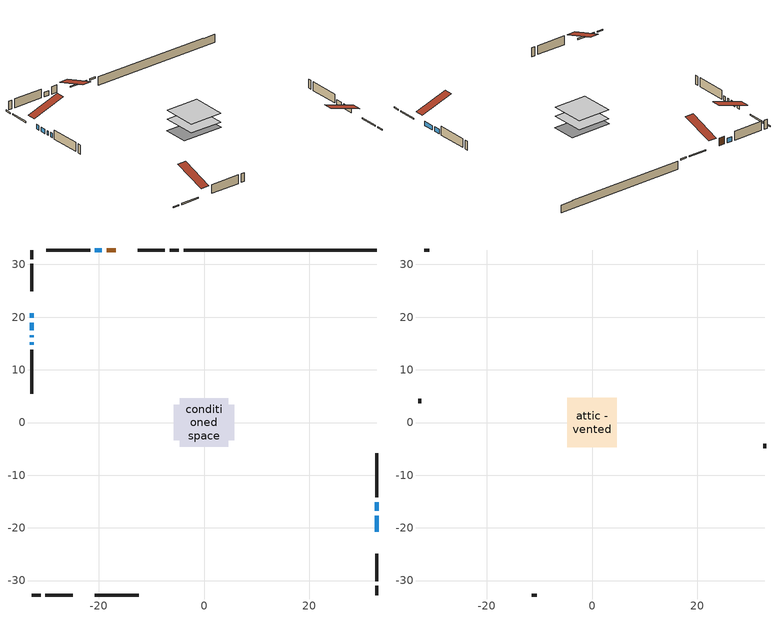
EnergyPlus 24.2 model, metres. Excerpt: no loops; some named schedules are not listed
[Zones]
conditioned space
 floor outside (Floor1 construction): -0.94,-0.94 -0.94,0.94 0.94,0.94 0.94,-0.94 z0.51
 floor adiabatic (AdiabaticFloorConstruction): -4.63,-4.63 -4.63,4.63 4.63,4.63 4.63,-4.63 z0.51
 floor foundation (Slab1 construction): -5.79,-3.35 -5.79,3.35 5.79,3.35 5.79,-3.35 z-1.8
 wall outside (RimJoist1 construction): -4.76,32.75 -6.48,32.75 / -32.75,-32.75 -31.03,-32.75 / -32.75,32.75 -32.75,31.03 / 32.75,-32.75 32.75,-31.03 z0.51:0.81
 wall outside (RimJoist2 construction): -7.4,32.75 -12.55,32.75 / -30.1,-32.75 -24.96,-32.75 / -32.75,30.1 -32.75,24.96 / 32.75,-30.1 32.75,-24.96 z0.51:0.81
 wall outside (AdiabaticWallConstruction 1): -16.8,32.75 -18.46,32.75 z0.51:2.54
 wall outside (AdiabaticWallConstruction): -32.75,20.71 -32.75,19.87 / -32.75,18.94 -32.75,17.49 / -32.75,16.56 -32.75,16.2 / 32.75,-20.71 32.75,-17.72 / 32.75,-16.79 32.75,-15.1 / -19.38,32.75 -20.71,32.75 / -32.75,15.28 -32.75,14.73 z0.51:1.73
 wall outside (Wall1 construction): -21.64,32.75 -29.98,32.75 / -20.71,-32.75 -12.37,-32.75 / -32.75,13.81 -32.75,5.47 / 32.75,-14.17 32.75,-5.83 z0.51:2.95
 wall foundation (FoundationWall1 construction): -3.83,32.75,-1.8 -3.83,32.75,0.51 29.09,32.75,0.51 29.09,32.75,0.33 32.75,32.75,0.33 32.75,32.75,-1.8
 window (WindowConstruction): -32.75,20.71 -32.75,19.87 z0.51:1.73
 window (WindowConstruction 1): -32.75,18.94 -32.75,17.49 z0.51:1.73
 window (WindowConstruction 2): -32.75,16.56 -32.75,16.21 z0.51:1.73
 window (WindowConstruction 3): 32.75,-20.71 32.75,-17.72 z0.51:1.73
 window (WindowConstruction 4): 32.75,-16.79 32.75,-15.1 z0.51:1.73
 window (WindowConstruction 5): -19.38,32.75 -20.71,32.75 z0.51:1.73
 window (WindowConstruction 6): -32.75,15.28 -32.75,14.74 z0.51:1.73
 door (Door): -16.8,32.75 -18.46,32.75 z0.51:2.54
 ceiling adiabatic (AdiabaticFloorConstruction): 4.63,-4.63 4.63,4.63 -4.63,4.63 -4.63,-4.63 z0.51
attic - vented
 floor to conditioned space (Floor2 construction Reversed): -4.66,-4.66 -4.66,4.66 4.66,4.66 4.66,-4.66 z2.95
 wall outside (Wall2 construction): -30.91,32.75 -31.82,32.75 / -11.44,-32.75 -10.53,-32.75 / -32.75,4.54 -32.75,3.63 / 32.75,-4.9 32.75,-3.99 z0.51:2.95
 roof outside (Roof1 construction): -15.87,32.75,2.95 -15.87,23.67,5.97 -13.48,23.67,5.97 -13.48,32.75,2.95; -21.64,-32.75,2.95 -21.64,-23.67,5.97 -24.03,-23.67,5.97 -24.03,-32.75,2.95; -32.75,21.64,2.95 -23.67,21.64,5.97 -23.67,24.03,5.97 -32.75,24.03,2.95; 32.75,-21.64,2.95 23.67,-21.64,5.97 23.67,-24.03,5.97 32.75,-24.03,2.95
[Building]
Building 1: Terrain=Suburbs
[Site:Location]
Saskatoon Intl AP_SK: Latitude {deg}=52.17; Longitude {deg}=-106.7; Time Zone {hr}=-6; Elevation {m}=504; Keep Site Location Information=Yes
[Site:GroundTemperature:Shallow]
-3.29371, -5.9198, -6.13011, -4.88389, 0.118965, 5.09852, 9.41553, 12.1502, 12.3826, 10.1583, 5.95142, 1.12462
[Site:WaterMainsTemperature]
Calculation Method=Schedule; Temperature Schedule=mains temperature schedule
[Material] Roughness=Rough; Thermal Absorptance=0.9
Name | Thickness {m} | Conductivity {W/m-K} | Density {kg/m3} | Specific Heat {J/kg-K} | Solar Absorptance | Visible Absorptance
asphalt or fiberglass shingles | 0.00635 | 0.162714 | 1121.4 | 1465.45 | 0.84 | 0.84
ceiling loosefill ins | 0.169333 | 0.0480833 | 16.02 | 1046.75 | 0.7 | 0.7
ceiling stud and cavity | 0.1397 | 0.113016 | 65.682 | 1177.47 | 0.7 | 0.7
concrete 4.0 in. | 0.1016 | 1.803125 | 2242.8 | 837.4 | 0.7 | 0.7
concrete 8.0 in. | 0.2032 | 1.803125 | 2242.8 | 837.4 | 0.7 | 0.7
door material | 0.04445 | 0.0451087 | 512.64 | 1214.23 | 0.7 | 0.7
exterior vertical ins | 0.00969625 | 0.029427 | 32.04 | 1214.23 | 0.7 | 0.7
floor covering | 0.0127 | 0.0433444 | 54.468 | 1339.84 | 0.6 | 0.6
floor rigid ins | 0.051816 | 0.029427 | 32.04 | 1214.23 | 0.7 | 0.7
floor rigid ins 1; wall rigid ins | 0.512978 | 0.029427 | 32.04 | 1214.23 | 0.7 | 0.7
floor stud and cavity | 0.1397 | 0.103547 | 92.3553 | 1139.71 | 0.7 | 0.7
floor stud and cavity 1 | 0.1397 | 1.75129 | 37.0049 | 1207.88 | 0.7 | 0.7
furniture material conditioned space 1 | 0.1524 | 0.115458 | 640.8 | 1214.23 | 0.6 | 0.6
gypsum board | 0.0127 | 0.160291 | 801 | 837.4 | 0.6 | 0.6
gypsum board 1 | 0.0127 | 0.160291 | 801 | 837.4 | 0.7 | 0.7
osb sheathing 0.5 in. | 0.0127 | 0.115458 | 512.64 | 1214.23 | 0.7 | 0.7
osb sheathing 0.75 in. | 0.01905 | 0.115458 | 512.64 | 1214.23 | 0.7 | 0.7
osb sheathing 2.0 in. | 0.0508 | 0.115458 | 512.64 | 1214.23 | 0.7 | 0.7
rim joist stud and cavity | 0.0508 | 0.271007 | 50.32683 | 1063.81 | 0.6 | 0.6
rim joist stud and cavity 1 | 0.0508 | 0.0310022 | 125.044 | 1163.47 | 0.6 | 0.6
wall stud and cavity | 0.1397 | 0.092577 | 139.0536 | 1170.24 | 0.7 | 0.7
wall stud and cavity 1 | 0.0889 | 6.1454 | 50.32683 | 1063.81 | 0.6 | 0.6
wall stud and cavity 2 | 0.0889 | 0.380278 | 52.3479 | 1209.89 | 0.7 | 0.7
wall stud and cavity 3 | 0.0889 | 0.391764 | 83.0341 | 1211.67 | 0.7 | 0.7
wood siding | 0.0254 | 0.102417 | 544.68 | 1172.36 | 0 | 0
wood siding 1 | 0.00254 | 0.102417 | 544.68 | 1172.36 | 0 | 0
wood siding 2; wood siding 3; wood siding 4 | 0.0254 | 0.102417 | 544.68 | 1172.36 | 0.7 | 0.7
[WindowMaterial:SimpleGlazingSystem]
Name | U-Factor {W/m2-K} | Solar Heat Gain Coefficient
WindowMaterial | 4.828 | 0.61
WindowMaterial 1 | 4.36695 | 0.64
WindowMaterial 2 | 5.73705 | 0.53
WindowMaterial 3 | 2.89067 | 0.69
WindowMaterial 4 | 2.91622 | 0.67
WindowMaterial 5 | 3.02467 | 0.56
[Construction]
AdiabaticFloorConstruction: floor stud and cavity 1, floor rigid ins 1, osb sheathing 0.75 in., floor covering
AdiabaticWallConstruction: wood siding 3, wall rigid ins, wall stud and cavity 2, gypsum board
AdiabaticWallConstruction 1: wood siding 4, wall rigid ins, wall stud and cavity 2, gypsum board
Door: door material
Floor1 construction: floor stud and cavity, floor rigid ins, osb sheathing 0.75 in., floor covering
Floor2 construction Reversed: gypsum board, ceiling stud and cavity, ceiling loosefill ins
FoundationWall1 construction: concrete 8.0 in., gypsum board 1
furniture construction conditioned space 1: furniture material conditioned space 1
PartitionWallConstruction: gypsum board, wall stud and cavity 3, gypsum board
RimJoist1 construction: wood siding 2, rim joist stud and cavity
RimJoist2 construction: wood siding 2, osb sheathing 2.0 in., rim joist stud and cavity 1
Roof1 construction: asphalt or fiberglass shingles
Slab1 construction: concrete 4.0 in.
Wall1 construction: wood siding, osb sheathing 0.5 in., wall stud and cavity, gypsum board
Wall2 construction: wood siding 1, wall stud and cavity 1
WindowConstruction; WindowConstruction 4: WindowMaterial
WindowConstruction 1: WindowMaterial 1
WindowConstruction 2: WindowMaterial 2
WindowConstruction 3: WindowMaterial 3
WindowConstruction 5: WindowMaterial 4
WindowConstruction 6: WindowMaterial 5
[Zone] Multiplier=1; Part of Total Floor Area=Yes
Name | Volume {m3}
attic - vented | 42.6657
conditioned space | 409
[Space]
Name | Zone | Volume {m3}
attic - vented 1 | attic - vented | 42.6657
conditioned space 1 | conditioned space | 409
[ZoneInfiltration:EffectiveLeakageArea]
infil attic - vented 1: Zone or Space=attic - vented 1; Schedule=Always On Discrete; Effective Air Leakage Area {cm2}=2978.06; Stack Coefficient=0.000379975; Wind Coefficient=1.31704e-05
[ZoneMixing]
whole house fan mix: Zone or Space=attic - vented; Schedule=Always On Continuous; Design Flow Rate Calculation Method=Flow/Zone; Design Flow Rate {m3/s}=0; Source Zone or Space=conditioned space
[SurfaceProperty:ExposedFoundationPerimeter]
Slab1: Exposed Perimeter Calculation Method=TotalExposedPerimeter; Total Exposed Perimeter {m}=36.58
[InternalMass] Zone or ZoneList=conditioned space; Space or SpaceList=conditioned space 1
Name | Construction | Surface Area {m2}
furniture mass conditioned space 1 | furniture construction conditioned space 1 | 66.8528
partition wall mass | PartitionWallConstruction | 167.132
[Lights]
interior lighting: Zone or ZoneList or Space or SpaceList=conditioned space 1; Schedule=interior lighting schedule; Design Level Calculation Method=LightingLevel; Lighting Level {W}=343.2; Return Air Fraction=0; Fraction Radiant=0.6; Fraction Visible=0.2; Fraction Replaceable=1
[People]
occupants: Zone or ZoneList or Space or SpaceList=conditioned space 1; Number of People Schedule=occupants schedule; Number of People Calculation Method=People; Number of People=3; Fraction Radiant=0.314171; Sensible Heat Fraction=0.56303; Activity Level Schedule=occupants activity schedule; Carbon Dioxide Generation Rate {m3/s-W}=0; Enable ASHRAE 55 Comfort Warnings=No; Mean Radiant Temperature Calculation Type=EnclosureAveraged
[ElectricEquipment] Zone or ZoneList or Space or SpaceList=conditioned space 1; Design Level Calculation Method=EquipmentLevel
Name | Schedule | Design Level {W} | Fraction Latent | Fraction Radiant | Fraction Lost
clothes dryer | clothes dryer schedule | 140.772 | 0.015 | 0.081 | 0.85
clothes washer | clothes washer schedule | 32.1985 | 0.03 | 0.162 | 0.7
cooking range | cooking range schedule | 215.147 | 0.08 | 0.432 | 0.2
dishwasher | dishwasher schedule | 66.8632 | 0.3 | 0.18 | 0.4
fridge | fridge schedule | 72.9452 | 0 | 0.6 | 0
mech vent house fan | mech vent house fan schedule | 0 | 0 | 0 | 1
mech vent house fan cfis | mech vent house fan cfis schedule | 0 | 0 | 0 | 0
misc plug loads | misc plug loads schedule | 494.7 | 0.045 | 0.513 | 0.1
whole house fan | Always On Discrete | 0 | 0 | 0 | 1
[OtherEquipment] Zone or ZoneList or Space or SpaceList=conditioned space 1; Design Level Calculation Method=EquipmentLevel
Name | Fuel Type | Schedule | Design Level {W} | Fraction Latent | Fraction Radiant | Fraction Lost
clothes dryer 1 | Electricity | clothes dryer schedule | 0 | 0.015 | 0.081 | 0.85
cooking range 1 | Electricity | cooking range schedule | 0 | 0.08 | 0.432 | 0.2
general water use latent | None | general water use schedule | 62.594 | 1 | 0 | 0
general water use sensible | None | general water use schedule | -61.6891 | 0 | 0.6 | 0
mech vent house fan latent load | None | Always On Discrete | 0 | 1 | 0 | 0
mech vent house fan sensible load | None | Always On Discrete | 0 | 0 | 0 | 0
water heater energy adjustment1 | NaturalGas | Always On Discrete | 0.01 | 0 | 0 | 1
[ZoneInfiltration:DesignFlowRate] Zone or ZoneList or Space or SpaceList=conditioned space 1; Schedule=Always On Discrete; Design Flow Rate Calculation Method=Flow/Zone; Design Flow Rate {m3/s}=0
infil flow; natural vent flow; whole house fan flow
[AvailabilityManager:Scheduled]
central ac and furnace airloop Availability Manager: Schedule=Always On Discrete
[Foundation:Kiva]
Foundation Kiva 1: Initial Indoor Air Temperature {C}=21; Wall Height Above Grade {m}=0.509991; Wall Depth Below Slab {m}=0.2032; Custom Block Material Name 1=exterior vertical ins; Custom Block Depth 1 {m}=2.30999; Custom Block X Position 1 {m}=0.2159; Custom Block Z Position 1 {m}=0
[Foundation:Kiva:Settings]
Soil Conductivity {W/m-K}=0.849921; Soil Density {kg/m3}=1842.3; Soil Specific Heat {J/kg-K}=418.7; Ground Solar Absorptivity=0.9; Ground Thermal Absorptivity=0.9; Ground Surface Roughness {m}=0.03; Far-Field Width {m}=40; Deep-Ground Boundary Condition=ZeroFlux; Deep-Ground Depth {m}=40; Minimum Cell Dimension {m}=0.2; Maximum Cell Growth Coefficient=3; Simulation Timestep=Timestep
[Exterior:Lights]
exterior lighting: Schedule=exterior lighting schedule; Design Level {W}=75.6
[EnergyManagementSystem:GlobalVariable]
central_ac_and_furnace_airloop_Fan_RTF
infil_program_Qfan
infil_program_Qinf
natural_vent_program_Qnv
natural_vent_program_Qwhf
[EnergyManagementSystem:Sensor]
Name | Output:Variable or Output:Meter Index Key | Output:Variable or Output:Meter
airflow_gain | infil flow | Infiltration Sensible Heat Gain Energy
airflow_gain_1 | natural vent flow | Infiltration Sensible Heat Gain Energy
airflow_gain_2 | whole house fan flow | Infiltration Sensible Heat Gain Energy
airflow_loss | infil flow | Infiltration Sensible Heat Loss Energy
airflow_loss_1 | natural vent flow | Infiltration Sensible Heat Loss Energy
airflow_loss_2 | whole house fan flow | Infiltration Sensible Heat Loss Energy
clg_load_cond |  | Cooling:EnergyTransfer:Zone:CONDITIONED SPACE
clg_sp_s; clg_sp_s_1 | cooling setpoint | Schedule Value
clothes_dryer_exhaust_0_sch_s | clothes dryer exhaust 0 schedule | Schedule Value
cool_season | cooling season schedule | Schedule Value
htg_load_cond |  | Heating:EnergyTransfer:Zone:CONDITIONED SPACE
htg_sp_s; htg_sp_s_1 | heating setpoint | Schedule Value
ig_ee_conv | clothes dryer | Electric Equipment Convective Heating Energy
ig_ee_conv_2 | cooking range | Electric Equipment Convective Heating Energy
ig_ee_conv_4 | fridge | Electric Equipment Convective Heating Energy
ig_ee_conv_5 | misc plug loads | Electric Equipment Convective Heating Energy
ig_ee_conv_6 | whole house fan | Electric Equipment Convective Heating Energy
ig_ee_rad | clothes dryer | Electric Equipment Radiant Heating Energy
ig_ee_rad_2 | cooking range | Electric Equipment Radiant Heating Energy
ig_ee_rad_4 | fridge | Electric Equipment Radiant Heating Energy
ig_ee_rad_5 | misc plug loads | Electric Equipment Radiant Heating Energy
ig_ee_rad_6 | whole house fan | Electric Equipment Radiant Heating Energy
ig_lgt_conv | interior lighting | Lights Convective Heating Energy
ig_lgt_rad | interior lighting | Lights Radiant Heating Energy
ig_lgt_vis | interior lighting | Lights Visible Radiation Heating Energy
ig_oe_conv | clothes dryer 1 | Other Equipment Convective Heating Energy
ig_oe_conv_1 | cooking range 1 | Other Equipment Convective Heating Energy
ig_oe_conv_2 | general water use latent | Other Equipment Convective Heating Energy
ig_oe_conv_3 | general water use sensible | Other Equipment Convective Heating Energy
ig_oe_conv_4 | water heater energy adjustment1 | Other Equipment Convective Heating Energy
ig_oe_rad | clothes dryer 1 | Other Equipment Radiant Heating Energy
ig_oe_rad_1 | cooking range 1 | Other Equipment Radiant Heating Energy
ig_oe_rad_2 | general water use latent | Other Equipment Radiant Heating Energy
ig_oe_rad_3 | general water use sensible | Other Equipment Radiant Heating Energy
ig_oe_rad_4 | water heater energy adjustment1 | Other Equipment Radiant Heating Energy
ig_ppl_conv | occupants | People Convective Heating Energy
ig_ppl_rad | occupants | People Radiant Heating Energy
im_conv | furniture mass conditioned space 1 | Surface Inside Face Convection Heat Gain Energy
im_conv_1 | partition wall mass | Surface Inside Face Convection Heat Gain Energy
im_ig | furniture mass conditioned space 1 | Surface Inside Face Internal Gains Radiation Heat Gain Energy
im_ig_1 | partition wall mass | Surface Inside Face Internal Gains Radiation Heat Gain Energy
im_lgt | furniture mass conditioned space 1 | Surface Inside Face Lights Radiation Heat Gain Energy
im_lgt_1 | partition wall mass | Surface Inside Face Lights Radiation Heat Gain Energy
im_sol | furniture mass conditioned space 1 | Surface Inside Face Solar Radiation Heat Gain Energy
im_sol_1 | partition wall mass | Surface Inside Face Solar Radiation Heat Gain Energy
im_surf | furniture mass conditioned space 1 | Surface Inside Face Net Surface Thermal Radiation Heat Gain Energy
im_surf_1 | partition wall mass | Surface Inside Face Net Surface Thermal Radiation Heat Gain Energy
mv_conv | mech vent house fan | Electric Equipment Convective Heating Energy
mv_conv_1 | mech vent house fan cfis | Electric Equipment Convective Heating Energy
mv_conv_2 | mech vent house fan latent load | Other Equipment Convective Heating Energy
mv_conv_3 | mech vent house fan sensible load | Other Equipment Convective Heating Energy
mv_rad | mech vent house fan | Electric Equipment Radiant Heating Energy
mv_rad_1 | mech vent house fan cfis | Electric Equipment Radiant Heating Energy
mv_rad_2 | mech vent house fan latent load | Other Equipment Radiant Heating Energy
mv_rad_3 | mech vent house fan sensible load | Other Equipment Radiant Heating Energy
natural_vent_s | natural vent schedule | Schedule Value
out_pb_s |  | Site Outdoor Air Barometric Pressure
out_wt_s |  | Site Outdoor Air Humidity Ratio
site_vw_s |  | Site Wind Speed
ss_back_out | Window1 | Surface Window Shortwave from Zone Back Out Window Heat Transfer Rate
ss_back_out_1 | Window2 | Surface Window Shortwave from Zone Back Out Window Heat Transfer Rate
ss_back_out_2 | Window3 | Surface Window Shortwave from Zone Back Out Window Heat Transfer Rate
ss_back_out_3 | Window4 | Surface Window Shortwave from Zone Back Out Window Heat Transfer Rate
ss_back_out_4 | Window5 | Surface Window Shortwave from Zone Back Out Window Heat Transfer Rate
ss_back_out_5 | Window7 | Surface Window Shortwave from Zone Back Out Window Heat Transfer Rate
ss_back_out_6 | Window8 | Surface Window Shortwave from Zone Back Out Window Heat Transfer Rate
ss_conv | Door1 | Surface Inside Face Convection Heat Gain Energy
ss_conv_1 | Window1 | Surface Inside Face Convection Heat Gain Energy
ss_conv_2 | Window2 | Surface Inside Face Convection Heat Gain Energy
ss_conv_3 | Window3 | Surface Inside Face Convection Heat Gain Energy
ss_conv_4 | Window4 | Surface Inside Face Convection Heat Gain Energy
ss_conv_5 | Window5 | Surface Inside Face Convection Heat Gain Energy
ss_conv_6 | Window7 | Surface Inside Face Convection Heat Gain Energy
ss_conv_7 | Window8 | Surface Inside Face Convection Heat Gain Energy
ss_ig | Door1 | Surface Inside Face Internal Gains Radiation Heat Gain Energy
ss_ig_1 | Window1 | Surface Inside Face Internal Gains Radiation Heat Gain Energy
ss_ig_2 | Window2 | Surface Inside Face Internal Gains Radiation Heat Gain Energy
ss_ig_3 | Window3 | Surface Inside Face Internal Gains Radiation Heat Gain Energy
ss_ig_4 | Window4 | Surface Inside Face Internal Gains Radiation Heat Gain Energy
ss_ig_5 | Window5 | Surface Inside Face Internal Gains Radiation Heat Gain Energy
ss_ig_6 | Window7 | Surface Inside Face Internal Gains Radiation Heat Gain Energy
ss_ig_7 | Window8 | Surface Inside Face Internal Gains Radiation Heat Gain Energy
ss_lgt | Door1 | Surface Inside Face Lights Radiation Heat Gain Energy
ss_sol | Door1 | Surface Inside Face Solar Radiation Heat Gain Energy
ss_surf | Door1 | Surface Inside Face Net Surface Thermal Radiation Heat Gain Energy
ss_surf_1 | Window1 | Surface Inside Face Net Surface Thermal Radiation Heat Gain Energy
ss_surf_2 | Window2 | Surface Inside Face Net Surface Thermal Radiation Heat Gain Energy
ss_surf_3 | Window3 | Surface Inside Face Net Surface Thermal Radiation Heat Gain Energy
ss_surf_4 | Window4 | Surface Inside Face Net Surface Thermal Radiation Heat Gain Energy
ss_surf_5 | Window5 | Surface Inside Face Net Surface Thermal Radiation Heat Gain Energy
ss_surf_6 | Window7 | Surface Inside Face Net Surface Thermal Radiation Heat Gain Energy
ss_surf_7 | Window8 | Surface Inside Face Net Surface Thermal Radiation Heat Gain Energy
ss_trans_in | Window1 | Surface Window Transmitted Solar Radiation Rate
ss_trans_in_1 | Window2 | Surface Window Transmitted Solar Radiation Rate
ss_trans_in_2 | Window3 | Surface Window Transmitted Solar Radiation Rate
ss_trans_in_3 | Window4 | Surface Window Transmitted Solar Radiation Rate
ss_trans_in_4 | Window5 | Surface Window Transmitted Solar Radiation Rate
ss_trans_in_5 | Window7 | Surface Window Transmitted Solar Radiation Rate
ss_trans_in_6 | Window8 | Surface Window Transmitted Solar Radiation Rate
ss_trans_out | Window1 | Surface Inside Face Initial Transmitted Diffuse Transmitted Out Window Solar Radiation Rate
ss_trans_out_1 | Window2 | Surface Inside Face Initial Transmitted Diffuse Transmitted Out Window Solar Radiation Rate
ss_trans_out_2 | Window3 | Surface Inside Face Initial Transmitted Diffuse Transmitted Out Window Solar Radiation Rate
ss_trans_out_3 | Window4 | Surface Inside Face Initial Transmitted Diffuse Transmitted Out Window Solar Radiation Rate
ss_trans_out_4 | Window5 | Surface Inside Face Initial Transmitted Diffuse Transmitted Out Window Solar Radiation Rate
ss_trans_out_5 | Window7 | Surface Inside Face Initial Transmitted Diffuse Transmitted Out Window Solar Radiation Rate
ss_trans_out_6 | Window8 | Surface Inside Face Initial Transmitted Diffuse Transmitted Out Window Solar Radiation Rate
s_conv | Floor1 | Surface Inside Face Convection Heat Gain Energy
s_conv_1 | Floor2 | Surface Inside Face Convection Heat Gain Energy
s_conv_10 | RimJoist2:180 | Surface Inside Face Convection Heat Gain Energy
s_conv_11 | RimJoist2:270 | Surface Inside Face Convection Heat Gain Energy
s_conv_12 | RimJoist2:90 | Surface Inside Face Convection Heat Gain Energy
s_conv_13 | Slab1 | Surface Inside Face Convection Heat Gain Energy
s_conv_14 | Wall1:0 | Surface Inside Face Convection Heat Gain Energy
s_conv_15 | Wall1:180 | Surface Inside Face Convection Heat Gain Energy
s_conv_16 | Wall1:270 | Surface Inside Face Convection Heat Gain Energy
s_conv_17 | Wall1:90 | Surface Inside Face Convection Heat Gain Energy
s_conv_2 | FoundationWall1 | Surface Inside Face Convection Heat Gain Energy
s_conv_3 | inferred conditioned ceiling | Surface Inside Face Convection Heat Gain Energy
s_conv_4 | inferred conditioned floor | Surface Inside Face Convection Heat Gain Energy
s_conv_5 | RimJoist1:0 | Surface Inside Face Convection Heat Gain Energy
s_conv_6 | RimJoist1:180 | Surface Inside Face Convection Heat Gain Energy
s_conv_7 | RimJoist1:270 | Surface Inside Face Convection Heat Gain Energy
s_conv_8 | RimJoist1:90 | Surface Inside Face Convection Heat Gain Energy
s_conv_9 | RimJoist2:0 | Surface Inside Face Convection Heat Gain Energy
s_ig | Floor1 | Surface Inside Face Internal Gains Radiation Heat Gain Energy
s_ig_1 | Floor2 | Surface Inside Face Internal Gains Radiation Heat Gain Energy
s_ig_10 | RimJoist2:180 | Surface Inside Face Internal Gains Radiation Heat Gain Energy
s_ig_11 | RimJoist2:270 | Surface Inside Face Internal Gains Radiation Heat Gain Energy
s_ig_12 | RimJoist2:90 | Surface Inside Face Internal Gains Radiation Heat Gain Energy
s_ig_13 | Slab1 | Surface Inside Face Internal Gains Radiation Heat Gain Energy
s_ig_14 | Wall1:0 | Surface Inside Face Internal Gains Radiation Heat Gain Energy
s_ig_15 | Wall1:180 | Surface Inside Face Internal Gains Radiation Heat Gain Energy
s_ig_16 | Wall1:270 | Surface Inside Face Internal Gains Radiation Heat Gain Energy
s_ig_17 | Wall1:90 | Surface Inside Face Internal Gains Radiation Heat Gain Energy
s_ig_2 | FoundationWall1 | Surface Inside Face Internal Gains Radiation Heat Gain Energy
s_ig_3 | inferred conditioned ceiling | Surface Inside Face Internal Gains Radiation Heat Gain Energy
s_ig_4 | inferred conditioned floor | Surface Inside Face Internal Gains Radiation Heat Gain Energy
s_ig_5 | RimJoist1:0 | Surface Inside Face Internal Gains Radiation Heat Gain Energy
s_ig_6 | RimJoist1:180 | Surface Inside Face Internal Gains Radiation Heat Gain Energy
s_ig_7 | RimJoist1:270 | Surface Inside Face Internal Gains Radiation Heat Gain Energy
s_ig_8 | RimJoist1:90 | Surface Inside Face Internal Gains Radiation Heat Gain Energy
s_ig_9 | RimJoist2:0 | Surface Inside Face Internal Gains Radiation Heat Gain Energy
s_lgt | Floor1 | Surface Inside Face Lights Radiation Heat Gain Energy
s_lgt_1 | Floor2 | Surface Inside Face Lights Radiation Heat Gain Energy
s_lgt_10 | RimJoist2:180 | Surface Inside Face Lights Radiation Heat Gain Energy
s_lgt_11 | RimJoist2:270 | Surface Inside Face Lights Radiation Heat Gain Energy
s_lgt_12 | RimJoist2:90 | Surface Inside Face Lights Radiation Heat Gain Energy
s_lgt_13 | Slab1 | Surface Inside Face Lights Radiation Heat Gain Energy
s_lgt_14 | Wall1:0 | Surface Inside Face Lights Radiation Heat Gain Energy
s_lgt_15 | Wall1:180 | Surface Inside Face Lights Radiation Heat Gain Energy
s_lgt_16 | Wall1:270 | Surface Inside Face Lights Radiation Heat Gain Energy
s_lgt_17 | Wall1:90 | Surface Inside Face Lights Radiation Heat Gain Energy
s_lgt_2 | FoundationWall1 | Surface Inside Face Lights Radiation Heat Gain Energy
s_lgt_3 | inferred conditioned ceiling | Surface Inside Face Lights Radiation Heat Gain Energy
s_lgt_4 | inferred conditioned floor | Surface Inside Face Lights Radiation Heat Gain Energy
s_lgt_5 | RimJoist1:0 | Surface Inside Face Lights Radiation Heat Gain Energy
s_lgt_6 | RimJoist1:180 | Surface Inside Face Lights Radiation Heat Gain Energy
s_lgt_7 | RimJoist1:270 | Surface Inside Face Lights Radiation Heat Gain Energy
s_lgt_8 | RimJoist1:90 | Surface Inside Face Lights Radiation Heat Gain Energy
s_lgt_9 | RimJoist2:0 | Surface Inside Face Lights Radiation Heat Gain Energy
s_sol | Floor1 | Surface Inside Face Solar Radiation Heat Gain Energy
s_sol_1 | Floor2 | Surface Inside Face Solar Radiation Heat Gain Energy
s_sol_10 | RimJoist2:180 | Surface Inside Face Solar Radiation Heat Gain Energy
s_sol_11 | RimJoist2:270 | Surface Inside Face Solar Radiation Heat Gain Energy
s_sol_12 | RimJoist2:90 | Surface Inside Face Solar Radiation Heat Gain Energy
s_sol_13 | Slab1 | Surface Inside Face Solar Radiation Heat Gain Energy
s_sol_14 | Wall1:0 | Surface Inside Face Solar Radiation Heat Gain Energy
s_sol_15 | Wall1:180 | Surface Inside Face Solar Radiation Heat Gain Energy
s_sol_16 | Wall1:270 | Surface Inside Face Solar Radiation Heat Gain Energy
s_sol_17 | Wall1:90 | Surface Inside Face Solar Radiation Heat Gain Energy
s_sol_2 | FoundationWall1 | Surface Inside Face Solar Radiation Heat Gain Energy
s_sol_3 | inferred conditioned ceiling | Surface Inside Face Solar Radiation Heat Gain Energy
s_sol_4 | inferred conditioned floor | Surface Inside Face Solar Radiation Heat Gain Energy
s_sol_5 | RimJoist1:0 | Surface Inside Face Solar Radiation Heat Gain Energy
s_sol_6 | RimJoist1:180 | Surface Inside Face Solar Radiation Heat Gain Energy
